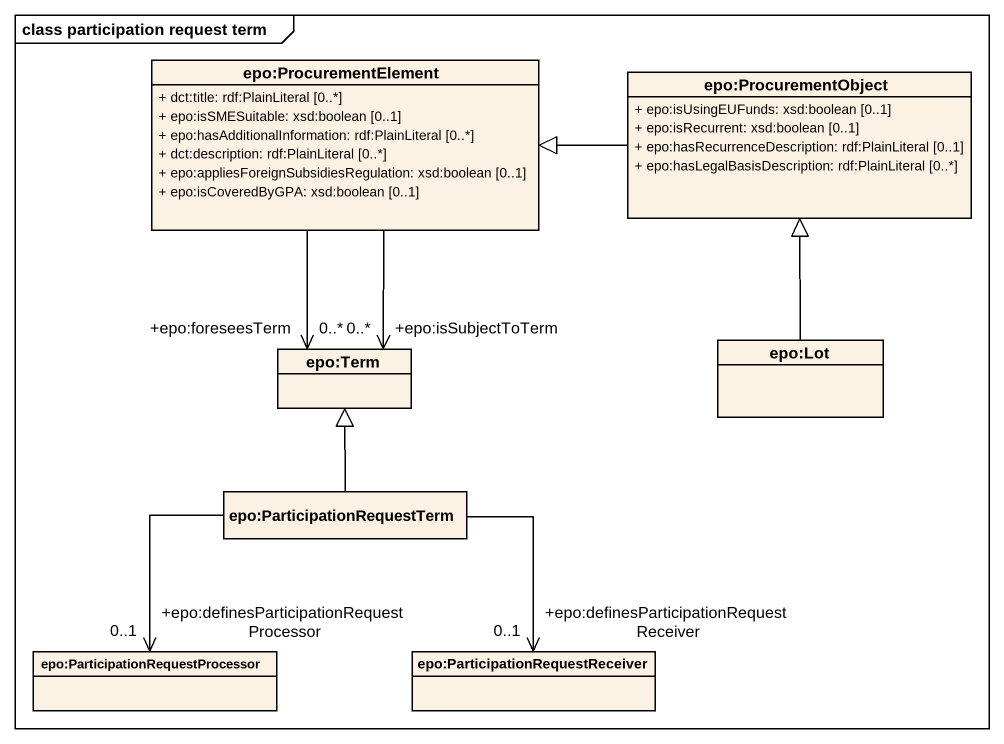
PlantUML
@startuml
mainframe class participation request term
hide circle
hide empty members
skinparam classAttributeIconSize 0
class "epo:ProcurementElement" as epo_ProcurementElement {
  + dct:title: rdf:PlainLiteral [0..*]
  + epo:isSMESuitable: xsd:boolean [0..1]
  + epo:hasAdditionalInformation: rdf:PlainLiteral [0..*]
  + dct:description: rdf:PlainLiteral [0..*]
  + epo:appliesForeignSubsidiesRegulation: xsd:boolean [0..1]
  + epo:isCoveredByGPA: xsd:boolean [0..1]
}
class "epo:ProcurementObject" as epo_ProcurementObject {
  + epo:isUsingEUFunds: xsd:boolean [0..1]
  + epo:isRecurrent: xsd:boolean [0..1]
  + epo:hasRecurrenceDescription: rdf:PlainLiteral [0..1]
  + epo:hasLegalBasisDescription: rdf:PlainLiteral [0..*]
}
class "epo:Term" as epo_Term
class "epo:Lot" as epo_Lot
class "epo:ParticipationRequestTerm" as epo_ParticipationRequestTerm
class "epo:ParticipationRequestProcessor" as epo_ParticipationRequestProc
class "epo:ParticipationRequestReceiver" as epo_ParticipationRequestRece
epo_ProcurementElement --> "+epo:isSubjectToTerm\n0..*" epo_Term
epo_ProcurementElement --> "+epo:foreseesTerm\n0..*" epo_Term
epo_ProcurementObject -left-|> epo_ProcurementElement
epo_Lot -up-|> epo_ProcurementObject
epo_ParticipationRequestTerm -up-|> epo_Term
epo_ParticipationRequestTerm --> "+epo:definesParticipationRequestProcessor\n0..1" epo_ParticipationRequestProc
epo_ParticipationRequestTerm --> "+epo:definesParticipationRequestReceiver\n0..1" epo_ParticipationRequestRece
@enduml
